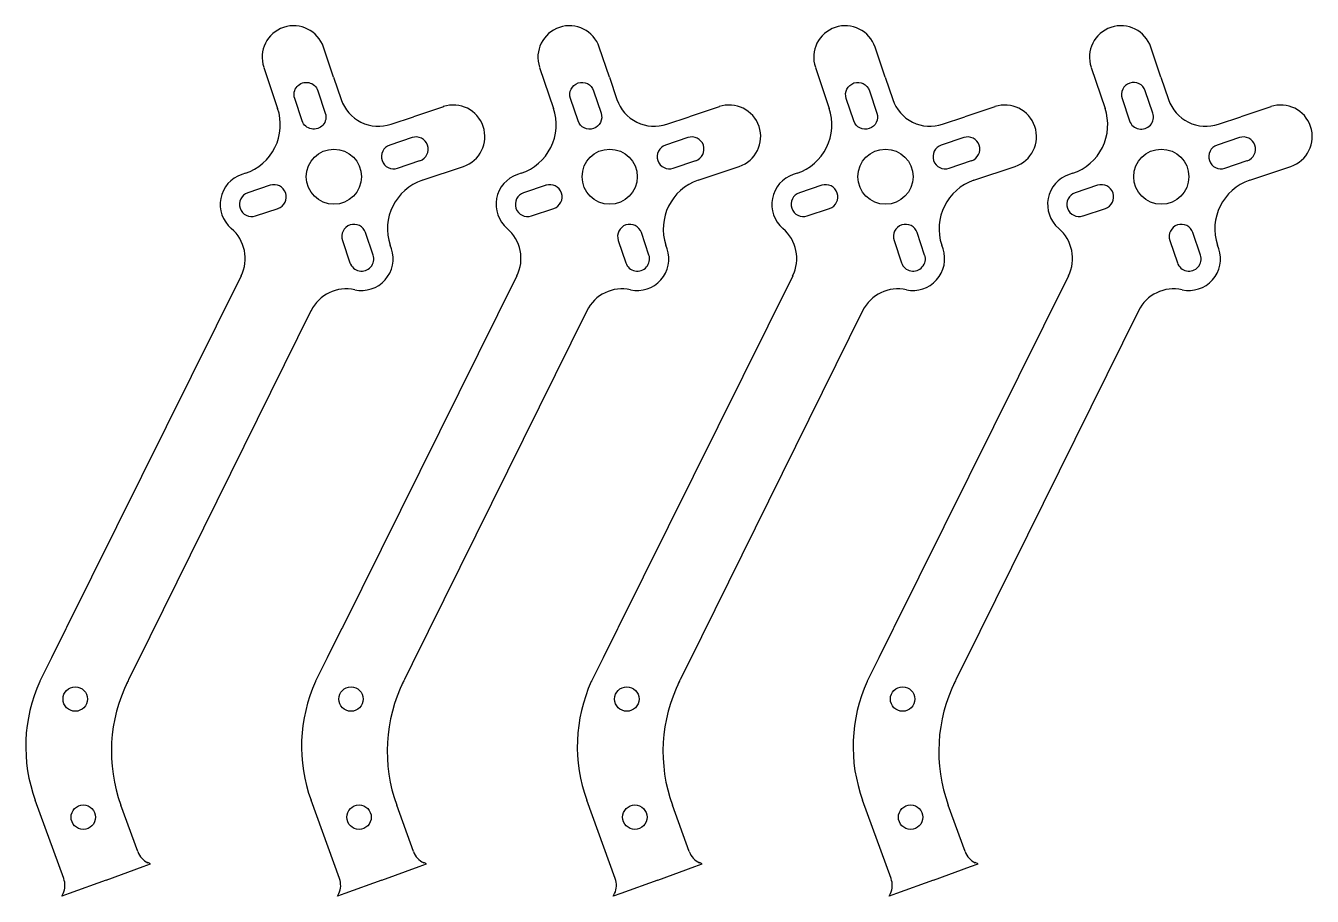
# Model space of a CAD drawing. Header units: millimetres. Extents: x -75 to 88, y -49 to 61.
import ezdxf

# ---------------------------------------------------------------- set-up
doc = ezdxf.new("R2010")
doc.units = ezdxf.units.MM
doc.layers.get('0').update_dxf_attribs({"linetype": 'CONTINUOUS'})

msp = doc.modelspace()

# ---------------------------------------------------------------- linework, layer by layer
for p, q in [((-35.93, 54.87), (-37.21, 58.67)), ((-0.93, 54.87), (-2.21, 58.67)), ((34.07, 54.87), (32.79, 58.67)), ((69.07, 54.87), (67.79, 58.67)), ((-44.79, 56.11), (-43.03, 50.9)), ((-9.79, 56.11), (-8.03, 50.9)), ((25.21, 56.11), (26.97, 50.9)), ((60.21, 56.11), (61.97, 50.9)), ((-35.93, 54.87), (-34.97, 52.03)), ((-0.93, 54.87), (0.03, 52.03)), ((34.07, 54.87), (35.03, 52.03)), ((69.07, 54.87), (70.03, 52.03)), ((68.02, 50.3), (67.07, 53.15)), ((-22, 51.12), (-25.8, 49.84)), ((13, 51.12), (9.2, 49.84)), ((48, 51.12), (44.2, 49.84)), ((64.13, 52.16), (65.09, 49.31)), ((83, 51.12), (79.2, 49.84)), ((-28.64, 48.89), (-25.8, 49.84)), ((6.36, 48.89), (9.2, 49.84)), ((41.36, 48.89), (44.2, 49.84)), ((76.36, 48.89), (79.2, 49.84)), ((-25.96, 47.2), (-28.81, 46.25)), ((9.04, 47.2), (6.19, 46.25)), ((44.04, 47.2), (41.19, 46.25)), ((79.04, 47.2), (76.19, 46.25)), ((-27.82, 43.31), (-24.97, 44.27)), ((7.18, 43.31), (10.03, 44.27)), ((42.18, 43.31), (45.03, 44.27)), ((77.18, 43.31), (80.03, 44.27)), ((-47.12, 42.67), (-47.59, 42.51)), ((-24.67, 41.78), (-19.45, 43.54)), ((-12.12, 42.67), (-12.59, 42.51)), ((10.33, 41.78), (15.55, 43.54)), ((22.88, 42.67), (22.41, 42.51)), ((45.33, 41.78), (50.55, 43.54)), ((57.88, 42.67), (57.41, 42.51)), ((80.33, 41.78), (85.55, 43.54)), ((-43.97, 41.14), (-46.81, 40.19)), ((-8.97, 41.14), (-11.81, 40.19)), ((26.03, 41.14), (23.19, 40.19)), ((61.03, 41.14), (58.19, 40.19)), ((-45.82, 37.25), (-42.98, 38.21)), ((-10.82, 37.25), (-7.98, 38.21)), ((24.18, 37.25), (27.02, 38.21)), ((59.18, 37.25), (62.02, 38.21)), ((-30.92, 32.29), (-31.87, 35.14)), ((4.08, 32.29), (3.13, 35.14)), ((39.08, 32.29), (38.13, 35.14)), ((74.08, 32.29), (73.13, 35.14)), ((-34.81, 34.15), (-33.85, 31.31)), ((-28.59, 33.08), (-28.75, 33.55)), ((0.19, 34.15), (1.15, 31.31)), ((6.41, 33.08), (6.25, 33.55)), ((35.19, 34.15), (36.15, 31.31)), ((41.41, 33.08), (41.25, 33.55)), ((70.19, 34.15), (71.15, 31.31)), ((76.41, 33.08), (76.25, 33.55)), ((-47.67, 29.64), (-69.82, -14.97)), ((-12.67, 29.64), (-34.82, -14.97)), ((22.33, 29.64), (0.18, -14.97)), ((57.33, 29.64), (35.18, -14.97)), ((-38.8, 25.23), (-60.95, -19.58)), ((-3.8, 25.23), (-25.95, -19.58)), ((31.2, 25.23), (9.05, -19.58)), ((66.2, 25.23), (44.05, -19.58)), ((-69.91, -15.13), (-71.73, -18.81)), ((-69.82, -14.97), (-69.91, -15.13)), ((-34.91, -15.13), (-36.73, -18.81)), ((-34.82, -14.97), (-34.91, -15.13)), ((0.09, -15.13), (-1.73, -18.81)), ((0.18, -14.97), (0.09, -15.13)), ((35.09, -15.13), (33.27, -18.81)), ((35.18, -14.97), (35.09, -15.13)), ((-71.73, -18.81), (-73.21, -21.79)), ((-60.95, -19.58), (-61.95, -21.58)), ((-36.73, -18.81), (-38.21, -21.79)), ((-25.95, -19.58), (-26.95, -21.58)), ((-1.73, -18.81), (-3.21, -21.79)), ((9.05, -19.58), (8.05, -21.58)), ((33.27, -18.81), (31.79, -21.79)), ((44.05, -19.58), (43.05, -21.58)), ((-62.04, -21.79), (-62.21, -22.13)), ((-27.04, -21.79), (-27.21, -22.13)), ((7.96, -21.79), (7.79, -22.13)), ((42.96, -21.79), (42.79, -22.13)), ((-70.18, -46.82), (-73.79, -36.9)), ((-60.79, -43.4), (-62.92, -37.53)), ((-35.18, -46.82), (-38.79, -36.9)), ((-25.79, -43.4), (-27.92, -37.53)), ((-0.18, -46.82), (-3.79, -36.9)), ((9.21, -43.4), (7.08, -37.53)), ((34.82, -46.82), (31.21, -36.9)), ((44.21, -43.4), (42.08, -37.53)), ((-64.79, -47.02), (-60.09, -45.31)), ((-60.09, -45.31), (-59.15, -44.97)), ((-59.15, -44.97), (-59.49, -44.81)), ((-29.79, -47.02), (-25.09, -45.31)), ((-25.09, -45.31), (-24.15, -44.97)), ((-24.15, -44.97), (-24.49, -44.81)), ((5.21, -47.02), (9.91, -45.31)), ((9.91, -45.31), (10.85, -44.97)), ((10.85, -44.97), (10.51, -44.81)), ((40.21, -47.02), (44.91, -45.31)), ((44.91, -45.31), (45.85, -44.97)), ((45.85, -44.97), (45.51, -44.81)), ((-64.79, -47.02), (-69.49, -48.73)), ((-29.79, -47.02), (-34.49, -48.73)), ((5.21, -47.02), (0.51, -48.73)), ((40.21, -47.02), (35.51, -48.73)), ((-70.43, -49.08), (-70.27, -48.73)), ((-69.49, -48.73), (-70.43, -49.08)), ((-34.49, -48.73), (-35.43, -49.08)), ((-35.43, -49.08), (-35.27, -48.73)), ((0.51, -48.73), (-0.43, -49.08)), ((-0.43, -49.08), (-0.27, -48.73)), ((34.57, -49.08), (34.73, -48.73)), ((35.51, -48.73), (34.57, -49.08))]:
    msp.add_line(p, q)
for points in [[(-36.98, 50.3, -1), (-39.91, 49.31), (-40.87, 52.16, -1), (-37.93, 53.15)], [(-2.93, 53.15), (-1.98, 50.3, -1), (-4.91, 49.31), (-5.87, 52.16, -1)], [(33.02, 50.3, -1), (30.09, 49.31), (29.13, 52.16, -1), (32.07, 53.15)]]:
    msp.add_lwpolyline(points, format="xyb", close=True)
for centre, radius in [((-35.89, 42.23), 3.5), ((-0.89, 42.23), 3.5), ((34.11, 42.23), 3.5), ((69.11, 42.23), 3.5), ((-68.72, -24.05), 1.55), ((-33.72, -24.05), 1.55), ((1.28, -24.05), 1.55), ((36.28, -24.05), 1.55), ((-67.7, -39.04), 1.55), ((-32.7, -39.04), 1.55), ((2.3, -39.04), 1.55), ((37.3, -39.04), 1.55)]:
    msp.add_circle(centre, radius)
for centre, radius, start, end in [((-41, 57.39), 4, 18.6, 198.6), ((-6, 57.39), 4, 18.6, 198.6), ((29, 57.39), 4, 18.6, 198.6), ((64, 57.39), 4, 18.6, 198.6), ((65.6, 52.65), 1.55, 18.6, 198.6), ((-49.19, 48.83), 6.5, -71.4, 18.6), ((-30.23, 53.63), 5, 198.6, 288.6), ((-20.73, 47.33), 4, -71.4, 108.6), ((-14.19, 48.83), 6.5, -71.4, 18.6), ((4.77, 53.63), 5, 198.6, 288.6), ((14.27, 47.33), 4, -71.4, 108.6), ((20.81, 48.83), 6.5, -71.4, 18.6), ((39.77, 53.63), 5, 198.6, 288.6), ((49.27, 47.33), 4, -71.4, 108.6), ((55.81, 48.83), 6.5, -71.4, 18.6), ((74.77, 53.63), 5, 198.6, 288.6), ((84.27, 47.33), 4, -71.4, 108.6), ((66.56, 49.81), 1.55, -161.4, 18.6), ((-28.31, 44.78), 1.55, 108.6, 288.6), ((-25.47, 45.73), 1.55, -71.4, 108.6), ((6.69, 44.78), 1.55, 108.6, 288.6), ((9.53, 45.73), 1.55, -71.4, 108.6), ((41.69, 44.78), 1.55, 108.6, 288.6), ((44.53, 45.73), 1.55, -71.4, 108.6), ((76.69, 44.78), 1.55, 108.6, 288.6), ((79.53, 45.73), 1.55, -71.4, 108.6), ((-46.32, 38.72), 4, 108.6, 229.6299), ((-11.32, 38.72), 4, 108.6, 229.6299), ((23.68, 38.72), 4, 108.6, 229.6299), ((58.68, 38.72), 4, 108.6, 229.6299), ((-43.48, 39.67), 1.55, -71.4, 108.6), ((-22.59, 35.62), 6.5, 108.6, 198.6), ((-8.48, 39.67), 1.55, -71.4, 108.6), ((12.41, 35.62), 6.5, 108.6, 198.6), ((26.52, 39.67), 1.55, -71.4, 108.6), ((47.41, 35.62), 6.5, 108.6, 198.6), ((61.52, 39.67), 1.55, -71.4, 108.6), ((82.41, 35.62), 6.5, 108.6, 198.6), ((-46.32, 38.72), 1.55, 108.6, 288.6), ((-11.32, 38.72), 1.55, 108.6, 288.6), ((23.68, 38.72), 1.55, 108.6, 288.6), ((58.68, 38.72), 1.55, 108.6, 288.6), ((-33.34, 34.64), 1.55, 18.6, 198.6), ((1.66, 34.64), 1.55, 18.6, 198.6), ((36.66, 34.64), 1.55, 18.6, 198.6), ((71.66, 34.64), 1.55, 18.6, 198.6), ((-52.15, 31.86), 5, -26.4114, 49.6299), ((-17.15, 31.86), 5, -26.4114, 49.6299), ((17.85, 31.86), 5, -26.4114, 49.6299), ((52.85, 31.86), 5, -26.4114, 49.6299), ((-32.38, 31.8), 4, -102.3779, 18.6), ((2.62, 31.8), 4, -102.3779, 18.6), ((37.62, 31.8), 4, -102.3779, 18.6), ((72.62, 31.8), 4, -102.3779, 18.6), ((-32.38, 31.8), 1.55, -161.4, 18.6), ((2.62, 31.8), 1.55, -161.4, 18.6), ((37.62, 31.8), 1.55, -161.4, 18.6), ((72.62, 31.8), 1.55, -161.4, 18.6), ((-34.31, 23.01), 5, 77.6221, 153.6882), ((0.69, 23.01), 5, 77.6221, 153.6882), ((35.69, 23.01), 5, 77.6221, 153.6882), ((70.69, 23.01), 5, 77.6221, 153.6882), ((-55, -30.06), 20, 155.6589, 200), ((-46.33, -35.12), 30, 153.6308, 153.6876), ((-44.13, -30.69), 20, 153.5772, 200), ((-35.07, -34.91), 30, 153.6308, 154.7876), ((-20, -30.06), 20, 155.6589, 200), ((-11.33, -35.12), 30, 153.6308, 153.6876), ((-9.13, -30.69), 20, 153.5772, 200), ((-0.07, -34.91), 30, 153.6308, 154.7876), ((15, -30.06), 20, 155.6589, 200), ((23.67, -35.12), 30, 153.6308, 153.6876), ((25.87, -30.69), 20, 153.5772, 200), ((34.93, -34.91), 30, 153.6308, 154.7876), ((50, -30.06), 20, 155.6589, 200), ((58.67, -35.12), 30, 153.6308, 153.6876), ((60.87, -30.69), 20, 153.5772, 200), ((69.93, -34.91), 30, 153.6308, 154.7876), ((-58.44, -42.55), 2.5, 200, 245), ((-23.44, -42.55), 2.5, 200, 245), ((11.56, -42.55), 2.5, 200, 245), ((46.56, -42.55), 2.5, 200, 245), ((-72.53, -47.68), 2.5, -25, 20), ((-37.53, -47.68), 2.5, -25, 20), ((-2.53, -47.68), 2.5, -25, 20), ((32.47, -47.68), 2.5, -25, 20)]:
    msp.add_arc(centre, radius, start, end)

doc.saveas('drawing.dxf')
